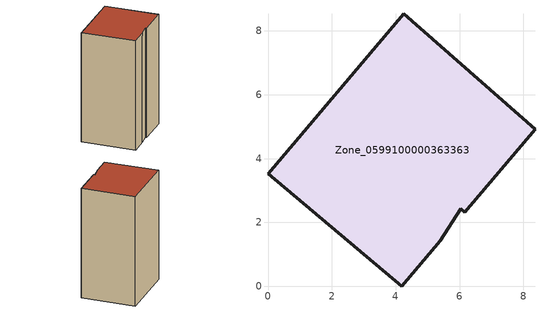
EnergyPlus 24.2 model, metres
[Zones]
Zone_0599100000363363
 floor ground (C_G): 6.04,2.42 5.4,1.43 4.18,0 0,3.53 4.25,8.54 8.36,4.92 6.16,2.33 z0.06
 wall outside (C_F): 8.36,4.92 4.25,8.54 0,3.53 4.18,0 5.4,1.43 6.04,2.42 6.16,2.33 8.36,4.92 z0.06:11.41
 roof outside (C_R): 5.4,1.43 6.04,2.42 6.16,2.33 8.36,4.92 4.25,8.54 0,3.53 4.18,0 z11.41
[BUILDING]
Pand.0599100000363363: North Axis=0; Terrain=City; Loads Convergence Tolerance Value=0.04; Temperature Convergence Tolerance Value=0.4; Solar Distribution=FullExterior; Maximum Number of Warmup Days=25; Minimum Number of Warmup Days=1
[Site:Location]
Rotterdam.The.Hague.AP_ZH_NLD Design_Conditions: Latitude=51.96; Longitude=4.45; Time Zone=1; Elevation=-4.5
[SITE:GROUNDTEMPERATURE:BUILDINGSURFACE]
18, 18, 18, 18, 18, 18, 18, 18, 18, 18, 18, 18
[MATERIAL] Thermal Absorptance=0.9; Solar Absorptance=0.7; Visible Absorptance=0.7
Name | Roughness | Thickness | Conductivity | Density | Specific Heat
G.TC.1992-2005 | MediumSmooth | 0.15 | 0.06 | 540 | 1210
F.TC.1992-2005 | Rough | 0.3 | 0.12 | 1920 | 840
R.TC.1992-2005 | MediumRough | 0.2 | 0.08 | 1500 | 1000
[CONSTRUCTION]
C_G: G.TC.1992-2005
C_F: F.TC.1992-2005
C_R: R.TC.1992-2005
[ZONE]
Zone_0599100000363363: Type=1; Multiplier=1; Ceiling Height=Autocalculate; Volume=Autocalculate; Floor Area=autocalculate; Part of Total Floor Area=Yes
[ZONEINFILTRATION:DESIGNFLOWRATE]
Infil_Zone_0599100000363363: Zone or ZoneList or Space or SpaceList=Zone_0599100000363363; Schedule=AlwaysOn; Design Flow Rate Calculation Method=Flow/Area; Flow Rate per Floor Area=0.0015; Constant Term Coefficient=1; Temperature Term Coefficient=0; Velocity Term Coefficient=0; Velocity Squared Term Coefficient=0
[HVACTEMPLATE:ZONE:IDEALLOADSAIRSYSTEM]
Zone_0599100000363363: Maximum Heating Supply Air Temperature=50; Minimum Cooling Supply Air Temperature=13; Maximum Heating Supply Air Humidity Ratio=0.0156; Minimum Cooling Supply Air Humidity Ratio=0.0077; Heating Limit=NoLimit; Cooling Limit=NoLimit; Dehumidification Control Type=ConstantSensibleHeatRatio; Cooling Sensible Heat Ratio=0.7; Dehumidification Setpoint=60; Humidification Control Type=None; Humidification Setpoint=30; Outdoor Air Method=None; Outdoor Air Flow Rate per Person=0.00944; Outdoor Air Flow Rate per Zone Floor Area=0; Outdoor Air Flow Rate per Zone=0; Demand Controlled Ventilation Type=None; Outdoor Air Economizer Type=NoEconomizer; Heat Recovery Type=None; Sensible Heat Recovery Effectiveness=0.7; Latent Heat Recovery Effectiveness=0.65
[ZONECONTROL:THERMOSTAT]
ThermostatControl_Zone_0599100000363363: Zone or ZoneList=Zone_0599100000363363; Control Type Schedule=DualSetpointControlType; Control 1=Thermostat_Zone_0599100000363363; Temperature Difference Between Cutout And Setpoint=0
[THERMOSTATSETPOINT:DUALSETPOINT]
Thermostat_Zone_0599100000363363: Heating Setpoint Temperature Schedule=HeatingSetpoint_Zone_0599100000363363; Cooling Setpoint Temperature Schedule=CoolingSetpoint_Zone_0599100000363363
[SCHEDULE:COMPACT]
HeatingSetpoint_Zone_0599100000363363: Through: 12/31, For: AllDays, Until: 24:00, 21
CoolingSetpoint_Zone_0599100000363363: Through: 12/31, For: AllDays, Until: 24:00, 24
DualSetpointControlType: Through: 12/31, For: AllDays, Until: 24:00, 4
AlwaysOn: Through: 12/31, For: AllDays, Until: 24:00, 1
